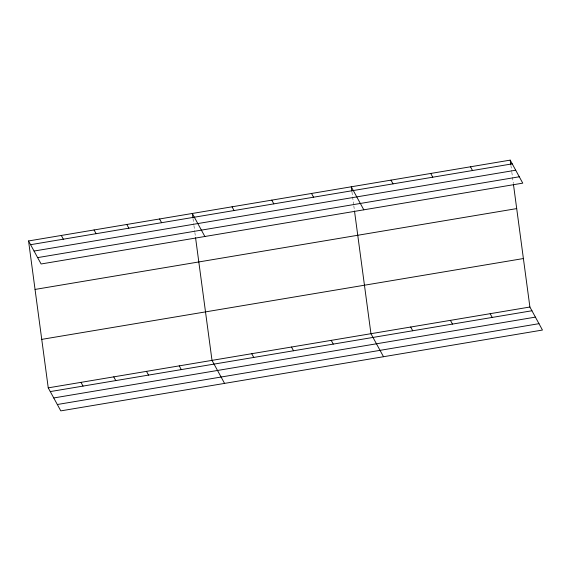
<?xml version="1.0" encoding="UTF-8"?>
<svg xmlns="http://www.w3.org/2000/svg" width="571" height="571" viewBox="0 0 571 571"><rect width="100%" height="100%" fill="white"/><g stroke="black" fill="none" stroke-linecap="round" stroke-linejoin="round"><path stroke-width="0.43" stroke-dasharray="2.85 2.14" d="M510.895 165.319L511.709 171.379M511.823 172.242L513.336 183.498M351.95 191.992L353.692 204.975M353.813 205.845L354.391 210.171M193.005 218.664L193.819 224.724M193.933 225.588L194.747 231.648M194.868 232.518L195.446 236.844"/><path stroke-width="0.86" d="M28.55 240.955L510.203 160.123L522.758 183.148L41.105 263.98L28.55 240.955L48.242 387.852L60.797 410.877L542.45 330.045L529.895 307.02L513.45 184.362M30.584 244.688L512.237 163.863M34.06 251.054L515.706 170.222M37.636 257.614L519.282 176.782M35.052 289.433L516.698 208.601M41.747 339.374L523.4 258.542M48.242 387.852L529.895 307.02M50.284 391.585L531.936 310.76M53.753 397.951L535.405 317.119M57.328 404.511L538.981 323.678M470.468 166.789L472.502 170.529M430.727 173.463L432.768 177.196M490.161 313.686L492.195 317.426M390.992 180.129L393.026 183.862M450.426 320.36L452.46 324.092M363.813 209.821L351.258 186.796L351.836 191.128M410.685 327.026L412.726 330.759M311.523 193.469L313.558 197.202M383.505 356.718L370.95 333.692L354.505 211.034M271.782 200.135L273.823 203.868M331.216 340.366L333.25 344.099M232.047 206.802L234.081 210.542M291.481 347.032L293.515 350.765M204.868 236.494L192.313 213.475L192.891 217.801M251.74 353.699L253.781 357.439M159.559 218.971L161.593 222.704M224.56 383.391L212.005 360.365L195.56 237.707M126.805 224.467L128.846 228.2M179.251 365.868L181.292 369.601M94.058 229.963L96.092 233.696M146.504 371.364L148.539 375.097M61.304 235.459L63.338 239.192M113.75 376.86L115.785 380.593M80.996 382.356L83.031 386.089M510.203 160.123L510.781 164.455"/></g></svg>
